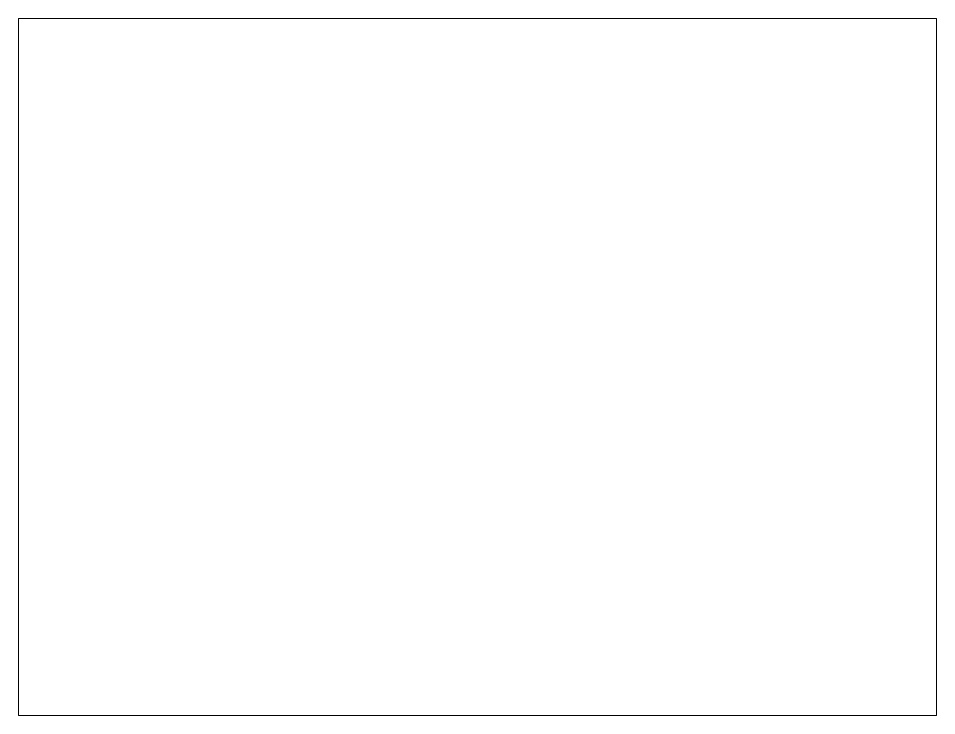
# Paper-space layout 'Layout1' of a CAD drawing. Header units: millimetres. Extents: x 26 to 231, y 20 to 176.
# The model-space entities are those that its viewports show. They can reach past a viewport. Long polylines and large blocks are cut down to what shows.
import ezdxf

# ---------------------------------------------------------------- set-up
doc = ezdxf.new("R2010")
doc.units = ezdxf.units.MM
doc.layers.add('ars', color=11, linetype='Continuous', lineweight=5)
doc.layers.add('kus', color=63, linetype='Continuous', lineweight=15)

msp = doc.modelspace()

# ---------------------------------------------------------------- hatches: boundary and pattern name
at = {"layer": 'ars'}
h = msp.add_hatch(dxfattribs=at)
h.set_pattern_fill('TEMBOK', color=256, scale=0.5, angle=90)
h.set_pattern_definition([(135, (204.6752, 55.8275), (-0.353553, -0.353553), []), (135, (204.6752, 55.9525), (-0.353553, -0.353553), [])])
h.paths.add_polyline_path([(191.3751822, 56.3175081), (191.1751822, 56.3175081), (191.1751822, 56.1275081), (191.3751822, 56.1275081)])

psp = doc.layouts.get("Layout1")

# ---------------------------------------------------------------- viewports
at = {"layer": 'kus'}
psp.add_viewport(center=(128.5, 97.5), size=(205.6, 156), view_center_point=(117.3567996, 48.1269189), view_height=195.766676824, dxfattribs=at)

doc.saveas('drawing.dxf')
